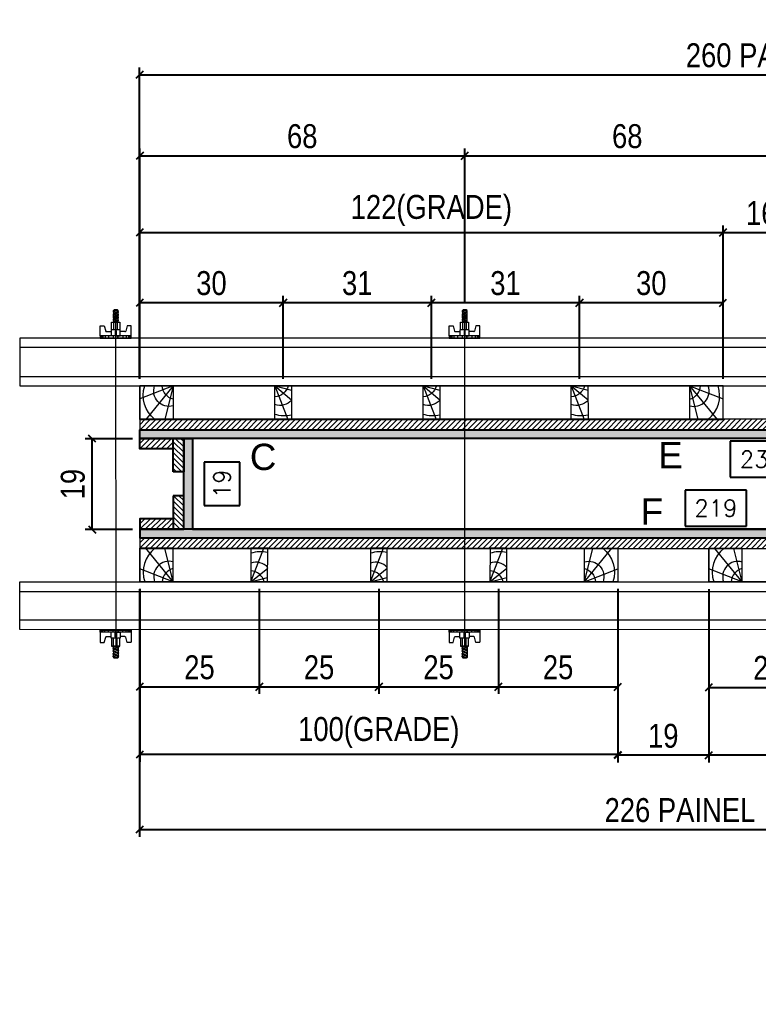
# Model space of a CAD drawing. Extents: x 14400 to 27878, y -21631 to 6985.
# Drawn here: x 22919.6 to 23228.5, y -375.5 to 37.5 of the extents above; entities that cross this region are included whole.
import ezdxf
from ezdxf.enums import TextEntityAlignment as Align

# ---------------------------------------------------------------- set-up
doc = ezdxf.new("R2010")
doc.units = 0
for name, color, linetype in [('CHAPA', 1, 'Continuous'), ('COTA', 241, 'Continuous'), ('F-PILARES-S', 170, 'Continuous'), ('SARRAFO', 251, 'Continuous'), ('TEXTO_GERAL', 7, 'Continuous')]:
    doc.layers.add(name, color=color, linetype=linetype)
for name, color, linetype, lineweight in [('Hachura', 251, 'Continuous', 9), ('Madeira', 126, 'Continuous', 18), ('Perfil Metálico', 224, 'Continuous', 18)]:
    doc.layers.add(name, color=color, linetype=linetype, lineweight=lineweight)
doc.styles.add('ARIAL', font='arial.ttf')
doc.styles.add('COTA TECNICA 2X', font='techl___.ttf', dxfattribs={"height": 10})
doc.styles.add('ROMANS', font='romans.shx')
doc.dimstyles.new('SECAO PILAR', dxfattribs={"dimtxt": 10, "dimasz": 3, "dimexe": 3, "dimexo": 3, "dimgap": 3, "dimtad": 1, "dimdec": 1, "dimlfac": 0.5, "dimzin": 12, "dimdsep": 46, "dimtxsty": 'COTA TECNICA 2X', "dimblk1": 'OBLIQUE', "dimblk2": 'OBLIQUE', "dimsah": 1, "dimcen": 0.9, "dimclrd": 256, "dimclre": 256, "dimclrt": 256, "dimadec": 1, "dimazin": 3, "dimtfac": 1, "dimtdec": 1, "dimtmove": 0, "dimatfit": 3, "dimfxl": 1, "dimtolj": 1, "dimtzin": 12, "dimarcsym": 0})
doc.dimstyles.new('SECÇÃO 2', dxfattribs={"dimtxt": 7, "dimasz": 6, "dimexe": 0.18, "dimexo": 2, "dimgap": -4, "dimtad": 3, "dimdec": 1, "dimlfac": 0.5, "dimzin": 12, "dimdsep": 46, "dimtxsty": 'ROMANS', "dimblk": 'ARCHTICK', "dimcen": 0.09, "dimse1": 1, "dimse2": 1, "dimsd1": 1, "dimsd2": 1, "dimclrd": 180, "dimclre": 5, "dimclrt": 1, "dimadec": 0, "dimazin": 3, "dimtfac": 1, "dimtdec": 1, "dimtofl": 0, "dimtmove": 0, "dimatfit": 3, "dimldrblk": 'ARCHTICK', "dimfxl": 1, "dimtolj": 1, "dimtzin": 0, "dimarcsym": 0})
pattern_1 = [(45, (32418.2473, 21777.856), (-1.12253202, 1.12253202), [])]
pattern_2 = [(135, (384.4873, 8019.9996), (-1.12253202, -1.12253202), [])]
pattern_3 = [(45, (30134.5136, 773.63), (-1.122532, 1.122532), [])]

# ---------------------------------------------------------------- blocks, each defined once
blk = doc.blocks.new('*D151')
at = {"layer": 'COTA', "color": 180, "lineweight": -2, "transparency": 16777216}
for p, q in [((23223.6, -159.29), (23197.93, -159.29)), ((23197.93, -159.29), (23197.93, -174.29)), ((23223.6, -174.29), (23223.6, -159.29)), ((23197.93, -174.29), (23223.6, -174.29))]:
    blk.add_line(p, q, dxfattribs=at)
at = {"layer": 'Defpoints', "color": 0, "transparency": 16777216}
for p in [(22991.77, -175.61), (23429.77, -175.61), (22991.77, -178.29)]:
    blk.add_point(p, dxfattribs=at)
at = {"layer": 'COTA', "color": 1, "transparency": 16777216, "insert": (23210.77, -166.79), "char_height": 7, "attachment_point": 5, "style": 'ROMANS'}
blk.add_mtext('\\A1;219', dxfattribs=at)
blk = doc.blocks.new('_ArchTick')
at = {"color": 0, "linetype": 'ByBlock', "const_width": 0.15}
blk.add_lwpolyline([(-0.5, -0.5), (0.5, 0.5)], dxfattribs=at)
blk = doc.blocks.new('*D152')
at = {"layer": 'COTA', "color": 180, "lineweight": -2, "transparency": 16777216}
for p, q in [((23242.77, -138.84), (23216.77, -138.84)), ((23216.77, -138.84), (23216.77, -153.84)), ((23242.77, -153.84), (23242.77, -138.84)), ((23216.77, -153.84), (23242.77, -153.84))]:
    blk.add_line(p, q, dxfattribs=at)
at = {"layer": 'Defpoints', "color": 0, "transparency": 16777216}
for p in [(22991.77, -137.61), (23467.77, -137.61), (23467.77, -157.84)]:
    blk.add_point(p, dxfattribs=at)
at = {"layer": 'COTA', "color": 1, "transparency": 16777216, "insert": (23229.77, -146.34), "char_height": 7, "attachment_point": 5, "style": 'ROMANS'}
blk.add_mtext('\\A1;238', dxfattribs=at)
blk = doc.blocks.new('*D158')
at = {"layer": 'COTA', "color": 180, "lineweight": -2, "transparency": 16777216}
for p, q in [((23011.67, -147.61), (22996.67, -147.61)), ((22996.67, -147.61), (22996.67, -165.61)), ((23011.67, -165.61), (23011.67, -147.61)), ((22996.67, -165.61), (23011.67, -165.61))]:
    blk.add_line(p, q, dxfattribs=at)
at = {"layer": 'Defpoints', "color": 0, "transparency": 16777216}
for p in [(22991.77, -137.61), (22991.77, -175.61), (23015.67, -175.61)]:
    blk.add_point(p, dxfattribs=at)
at = {"layer": 'COTA', "color": 1, "transparency": 16777216, "insert": (23004.17, -156.61), "char_height": 7, "attachment_point": 5, "rotation": 90, "style": 'ROMANS'}
blk.add_mtext('\\A1;19', dxfattribs=at)
blk = doc.blocks.new('PONTALETE')
at = {"layer": 'Madeira'}
for q in [(2.71, 7), (7, 5.76), (7, 1.74)]:
    blk.add_line((0, 0), q, dxfattribs=at)
blk.add_lwpolyline([(0, 0), (7, 0), (7, 7), (0, 7)], close=True, dxfattribs=at)
for centre, radius, start, end in [((2.04, 0.06), 6.23, 37.2818, 109.0913), ((1.09, 0.9), 3.19, 343.603, 109.9847), ((-0.21, -0.78), 3.09, 14.6322, 86.0383)]:
    blk.add_arc(centre, radius, start, end, dxfattribs=at)
blk = doc.blocks.new('MEIO PONTALETE')
at = {"layer": 'Madeira'}
for q in [(2.71, 7), (3.5, 2.88), (3.5, 0.87)]:
    blk.add_line((0, 0), q, dxfattribs=at)
blk.add_lwpolyline([(0, 0), (3.5, 0), (3.5, 7), (0, 7)], close=True, dxfattribs=at)
for centre, radius, start, end in [((2.04, 0.06), 6.23, 76.4499, 109.0913), ((1.09, 0.9), 3.19, 40.9063, 109.9847), ((-0.21, -0.78), 3.09, 14.6322, 86.0383)]:
    blk.add_arc(centre, radius, start, end, dxfattribs=at)
blk = doc.blocks.new('_Oblique')
at = {"color": 0, "linetype": 'ByBlock', "lineweight": -2}
blk.add_line((-0.5, -0.5), (0.5, 0.5), dxfattribs=at)
blk = doc.blocks.new('*D160')
at = {"layer": 'COTA', "lineweight": -2, "transparency": 16777216}
for p, q in [((22969.67, -200.6), (22969.67, -304.23)), ((23421.77, -220.61), (23421.77, -304.23)), ((22969.67, -301.23), (23421.77, -301.23))]:
    blk.add_line(p, q, dxfattribs=at)
at = {"layer": 'Defpoints', "color": 0, "transparency": 16777216}
for p in [(22969.67, -197.6), (23421.77, -217.61), (23421.77, -301.23)]:
    blk.add_point(p, dxfattribs=at)
at = {"layer": 'COTA', "lineweight": -2, "transparency": 16777216, "xscale": 3, "yscale": 3, "zscale": 3, "rotation": 180}
blk.add_blockref('_Oblique', (22969.67, -301.23), dxfattribs=at)
at = {"layer": 'COTA', "lineweight": -2, "transparency": 16777216, "xscale": 3, "yscale": 3, "zscale": 3}
blk.add_blockref('_Oblique', (23421.77, -301.23), dxfattribs=at)
at = {"layer": 'COTA', "transparency": 16777216, "insert": (23195.72, -293.12), "char_height": 10, "attachment_point": 5, "style": 'COTA TECNICA 2X'}
blk.add_mtext('\\A1;226 PAINEL', dxfattribs=at)
blk = doc.blocks.new('*D161')
at = {"layer": 'COTA', "lineweight": -2, "transparency": 16777216}
for p, q in [((22969.73, -200.57), (22969.73, -244.5)), ((23019.75, -200.58), (23019.75, -244.5)), ((22969.73, -241.5), (23019.75, -241.5))]:
    blk.add_line(p, q, dxfattribs=at)
at = {"layer": 'Defpoints', "color": 0, "transparency": 16777216}
for p in [(22969.73, -197.57), (23019.75, -197.58), (23019.75, -241.5)]:
    blk.add_point(p, dxfattribs=at)
at = {"layer": 'COTA', "lineweight": -2, "transparency": 16777216, "xscale": 3, "yscale": 3, "zscale": 3, "rotation": 180}
blk.add_blockref('_Oblique', (22969.73, -241.5), dxfattribs=at)
at = {"layer": 'COTA', "lineweight": -2, "transparency": 16777216, "xscale": 3, "yscale": 3, "zscale": 3}
blk.add_blockref('_Oblique', (23019.75, -241.5), dxfattribs=at)
at = {"layer": 'COTA', "transparency": 16777216, "insert": (22994.74, -233.39), "char_height": 10, "attachment_point": 5, "style": 'COTA TECNICA 2X'}
blk.add_mtext('\\A1;25', dxfattribs=at)
blk = doc.blocks.new('*D162')
at = {"layer": 'COTA', "lineweight": -2, "transparency": 16777216}
for p, q in [((23019.75, -200.58), (23019.75, -244.5)), ((23069.75, -200.58), (23069.75, -244.5)), ((23019.75, -241.5), (23069.75, -241.5))]:
    blk.add_line(p, q, dxfattribs=at)
at = {"layer": 'Defpoints', "color": 0, "transparency": 16777216}
for p in [(23019.75, -197.58), (23069.75, -197.58), (23069.75, -241.5)]:
    blk.add_point(p, dxfattribs=at)
at = {"layer": 'COTA', "lineweight": -2, "transparency": 16777216, "xscale": 3, "yscale": 3, "zscale": 3, "rotation": 180}
blk.add_blockref('_Oblique', (23019.75, -241.5), dxfattribs=at)
at = {"layer": 'COTA', "lineweight": -2, "transparency": 16777216, "xscale": 3, "yscale": 3, "zscale": 3}
blk.add_blockref('_Oblique', (23069.75, -241.5), dxfattribs=at)
at = {"layer": 'COTA', "transparency": 16777216, "insert": (23044.75, -233.39), "char_height": 10, "attachment_point": 5, "style": 'COTA TECNICA 2X'}
blk.add_mtext('\\A1;25', dxfattribs=at)
blk = doc.blocks.new('*D163')
at = {"layer": 'COTA', "lineweight": -2, "transparency": 16777216}
for p, q in [((23069.75, -200.58), (23069.75, -244.5)), ((23119.75, -200.58), (23119.75, -244.5)), ((23069.75, -241.5), (23119.75, -241.5))]:
    blk.add_line(p, q, dxfattribs=at)
at = {"layer": 'Defpoints', "color": 0, "transparency": 16777216}
for p in [(23069.75, -197.58), (23119.75, -197.58), (23119.75, -241.5)]:
    blk.add_point(p, dxfattribs=at)
at = {"layer": 'COTA', "lineweight": -2, "transparency": 16777216, "xscale": 3, "yscale": 3, "zscale": 3, "rotation": 180}
blk.add_blockref('_Oblique', (23069.75, -241.5), dxfattribs=at)
at = {"layer": 'COTA', "lineweight": -2, "transparency": 16777216, "xscale": 3, "yscale": 3, "zscale": 3}
blk.add_blockref('_Oblique', (23119.75, -241.5), dxfattribs=at)
at = {"layer": 'COTA', "transparency": 16777216, "insert": (23094.75, -233.39), "char_height": 10, "attachment_point": 5, "style": 'COTA TECNICA 2X'}
blk.add_mtext('\\A1;25', dxfattribs=at)
blk = doc.blocks.new('*D164')
at = {"layer": 'COTA', "lineweight": -2, "transparency": 16777216}
for p, q in [((22969.73, -200.57), (22969.73, -272.88)), ((23169.75, -200.59), (23169.75, -272.88)), ((23169.75, -269.88), (22969.73, -269.88))]:
    blk.add_line(p, q, dxfattribs=at)
at = {"layer": 'Defpoints', "color": 0, "transparency": 16777216}
for p in [(22969.73, -197.57), (23169.75, -197.59), (22969.73, -269.88)]:
    blk.add_point(p, dxfattribs=at)
at = {"layer": 'COTA', "lineweight": -2, "transparency": 16777216, "xscale": 3, "yscale": 3, "zscale": 3, "rotation": 180}
blk.add_blockref('_Oblique', (22969.73, -269.88), dxfattribs=at)
at = {"layer": 'COTA', "lineweight": -2, "transparency": 16777216, "xscale": 3, "yscale": 3, "zscale": 3}
blk.add_blockref('_Oblique', (23169.75, -269.88), dxfattribs=at)
at = {"layer": 'COTA', "transparency": 16777216, "insert": (23069.74, -260.66), "char_height": 10, "attachment_point": 5, "style": 'COTA TECNICA 2X'}
blk.add_mtext('\\A1;100(GRADE)', dxfattribs=at)
blk = doc.blocks.new('*D165')
at = {"layer": 'COTA', "lineweight": -2, "transparency": 16777216}
for p, q in [((23119.75, -200.58), (23119.75, -244.5)), ((23169.75, -200.63), (23169.75, -244.5)), ((23119.75, -241.5), (23169.75, -241.5))]:
    blk.add_line(p, q, dxfattribs=at)
at = {"layer": 'Defpoints', "color": 0, "transparency": 16777216}
for p in [(23119.75, -197.58), (23169.75, -197.63), (23169.75, -241.5)]:
    blk.add_point(p, dxfattribs=at)
at = {"layer": 'COTA', "lineweight": -2, "transparency": 16777216, "xscale": 3, "yscale": 3, "zscale": 3, "rotation": 180}
blk.add_blockref('_Oblique', (23119.75, -241.5), dxfattribs=at)
at = {"layer": 'COTA', "lineweight": -2, "transparency": 16777216, "xscale": 3, "yscale": 3, "zscale": 3}
blk.add_blockref('_Oblique', (23169.75, -241.5), dxfattribs=at)
at = {"layer": 'COTA', "transparency": 16777216, "insert": (23144.75, -233.39), "char_height": 10, "attachment_point": 5, "style": 'COTA TECNICA 2X'}
blk.add_mtext('\\A1;25', dxfattribs=at)
blk = doc.blocks.new('*D166')
at = {"layer": 'COTA', "lineweight": -2, "transparency": 16777216}
for p, q in [((23207.74, -200.84), (23207.74, -244.76)), ((23257.76, -200.84), (23257.76, -244.76)), ((23207.74, -241.76), (23257.76, -241.76))]:
    blk.add_line(p, q, dxfattribs=at)
at = {"layer": 'Defpoints', "color": 0, "transparency": 16777216}
for p in [(23207.74, -197.84), (23257.76, -197.84), (23257.76, -241.76)]:
    blk.add_point(p, dxfattribs=at)
at = {"layer": 'COTA', "lineweight": -2, "transparency": 16777216, "xscale": 3, "yscale": 3, "zscale": 3, "rotation": 180}
blk.add_blockref('_Oblique', (23207.74, -241.76), dxfattribs=at)
at = {"layer": 'COTA', "lineweight": -2, "transparency": 16777216, "xscale": 3, "yscale": 3, "zscale": 3}
blk.add_blockref('_Oblique', (23257.76, -241.76), dxfattribs=at)
at = {"layer": 'COTA', "transparency": 16777216, "insert": (23232.75, -233.65), "char_height": 10, "attachment_point": 5, "style": 'COTA TECNICA 2X'}
blk.add_mtext('\\A1;25', dxfattribs=at)
blk = doc.blocks.new('*D169')
at = {"layer": 'COTA', "lineweight": -2, "transparency": 16777216}
for p, q in [((23207.74, -200.84), (23207.74, -273.14)), ((23407.75, -200.85), (23407.75, -273.14)), ((23407.75, -270.14), (23207.74, -270.14))]:
    blk.add_line(p, q, dxfattribs=at)
at = {"layer": 'Defpoints', "color": 0, "transparency": 16777216}
for p in [(23207.74, -197.84), (23407.75, -197.85), (23207.74, -270.14)]:
    blk.add_point(p, dxfattribs=at)
at = {"layer": 'COTA', "lineweight": -2, "transparency": 16777216, "xscale": 3, "yscale": 3, "zscale": 3, "rotation": 180}
blk.add_blockref('_Oblique', (23207.74, -270.14), dxfattribs=at)
at = {"layer": 'COTA', "lineweight": -2, "transparency": 16777216, "xscale": 3, "yscale": 3, "zscale": 3}
blk.add_blockref('_Oblique', (23407.75, -270.14), dxfattribs=at)
at = {"layer": 'COTA', "transparency": 16777216, "insert": (23307.75, -260.92), "char_height": 10, "attachment_point": 5, "style": 'COTA TECNICA 2X'}
blk.add_mtext('\\A1;100(GRADE)', dxfattribs=at)
blk = doc.blocks.new('*D171')
at = {"layer": 'COTA', "lineweight": -2, "transparency": 16777216}
for p, q in [((23169.75, -200.58), (23169.75, -273.14)), ((23207.74, -200.61), (23207.74, -273.14)), ((23207.74, -270.14), (23169.75, -270.14))]:
    blk.add_line(p, q, dxfattribs=at)
at = {"layer": 'Defpoints', "color": 0, "transparency": 16777216}
for p in [(23169.75, -197.58), (23207.74, -197.61), (23169.75, -270.14)]:
    blk.add_point(p, dxfattribs=at)
at = {"layer": 'COTA', "lineweight": -2, "transparency": 16777216, "xscale": 3, "yscale": 3, "zscale": 3, "rotation": 180}
blk.add_blockref('_Oblique', (23169.75, -270.14), dxfattribs=at)
at = {"layer": 'COTA', "lineweight": -2, "transparency": 16777216, "xscale": 3, "yscale": 3, "zscale": 3}
blk.add_blockref('_Oblique', (23207.74, -270.14), dxfattribs=at)
at = {"layer": 'COTA', "transparency": 16777216, "insert": (23188.74, -262.06), "char_height": 10, "attachment_point": 5, "style": 'COTA TECNICA 2X'}
blk.add_mtext('\\A1;19', dxfattribs=at)
blk = doc.blocks.new('*D175')
at = {"layer": 'COTA', "lineweight": -2, "transparency": 16777216}
for p, q in [((23153.73, -112.67), (23153.73, -77.95)), ((23213.73, -112.65), (23213.73, -77.95)), ((23213.73, -80.95), (23153.73, -80.95))]:
    blk.add_line(p, q, dxfattribs=at)
at = {"layer": 'Defpoints', "color": 0, "transparency": 16777216}
for p in [(23153.73, -80.95), (23153.73, -115.67), (23213.73, -115.65)]:
    blk.add_point(p, dxfattribs=at)
at = {"layer": 'COTA', "lineweight": -2, "transparency": 16777216, "xscale": 3, "yscale": 3, "zscale": 3, "rotation": 180}
blk.add_blockref('_Oblique', (23153.73, -80.95), dxfattribs=at)
at = {"layer": 'COTA', "lineweight": -2, "transparency": 16777216, "xscale": 3, "yscale": 3, "zscale": 3}
blk.add_blockref('_Oblique', (23213.73, -80.95), dxfattribs=at)
at = {"layer": 'COTA', "transparency": 16777216, "insert": (23183.73, -72.73), "char_height": 10, "attachment_point": 5, "style": 'COTA TECNICA 2X'}
blk.add_mtext('\\A1;30', dxfattribs=at)
blk = doc.blocks.new('*D176')
at = {"layer": 'COTA', "lineweight": -2, "transparency": 16777216}
for p, q in [((22969.73, -112.68), (22969.73, -48.53)), ((23213.73, -112.65), (23213.73, -48.53)), ((22969.73, -51.53), (23213.73, -51.53))]:
    blk.add_line(p, q, dxfattribs=at)
at = {"layer": 'Defpoints', "color": 0, "transparency": 16777216}
for p in [(23213.73, -51.53), (22969.73, -115.68), (23213.73, -115.65)]:
    blk.add_point(p, dxfattribs=at)
at = {"layer": 'COTA', "lineweight": -2, "transparency": 16777216, "xscale": 3, "yscale": 3, "zscale": 3, "rotation": 180}
blk.add_blockref('_Oblique', (22969.73, -51.53), dxfattribs=at)
at = {"layer": 'COTA', "lineweight": -2, "transparency": 16777216, "xscale": 3, "yscale": 3, "zscale": 3}
blk.add_blockref('_Oblique', (23213.73, -51.53), dxfattribs=at)
at = {"layer": 'COTA', "transparency": 16777216, "insert": (23091.73, -42.31), "char_height": 10, "attachment_point": 5, "style": 'COTA TECNICA 2X'}
blk.add_mtext('\\A1;122(GRADE)', dxfattribs=at)
blk = doc.blocks.new('*D177')
at = {"layer": 'COTA', "lineweight": -2, "transparency": 16777216}
for p, q in [((23091.73, -112.67), (23091.73, -77.95)), ((23153.73, -112.67), (23153.73, -77.95)), ((23153.73, -80.95), (23091.73, -80.95))]:
    blk.add_line(p, q, dxfattribs=at)
at = {"layer": 'Defpoints', "color": 0, "transparency": 16777216}
for p in [(23091.73, -80.95), (23091.73, -115.67), (23153.73, -115.67)]:
    blk.add_point(p, dxfattribs=at)
at = {"layer": 'COTA', "lineweight": -2, "transparency": 16777216, "xscale": 3, "yscale": 3, "zscale": 3, "rotation": 180}
blk.add_blockref('_Oblique', (23091.73, -80.95), dxfattribs=at)
at = {"layer": 'COTA', "lineweight": -2, "transparency": 16777216, "xscale": 3, "yscale": 3, "zscale": 3}
blk.add_blockref('_Oblique', (23153.73, -80.95), dxfattribs=at)
at = {"layer": 'COTA', "transparency": 16777216, "insert": (23122.73, -72.73), "char_height": 10, "attachment_point": 5, "style": 'COTA TECNICA 2X'}
blk.add_mtext('\\A1;31', dxfattribs=at)
blk = doc.blocks.new('*D178')
at = {"layer": 'COTA', "lineweight": -2, "transparency": 16777216}
for p, q in [((23029.73, -112.67), (23029.73, -77.95)), ((23091.73, -112.67), (23091.73, -77.95)), ((23091.73, -80.95), (23029.73, -80.95))]:
    blk.add_line(p, q, dxfattribs=at)
at = {"layer": 'Defpoints', "color": 0, "transparency": 16777216}
for p in [(23029.73, -80.95), (23029.73, -115.67), (23091.73, -115.67)]:
    blk.add_point(p, dxfattribs=at)
at = {"layer": 'COTA', "lineweight": -2, "transparency": 16777216, "xscale": 3, "yscale": 3, "zscale": 3, "rotation": 180}
blk.add_blockref('_Oblique', (23029.73, -80.95), dxfattribs=at)
at = {"layer": 'COTA', "lineweight": -2, "transparency": 16777216, "xscale": 3, "yscale": 3, "zscale": 3}
blk.add_blockref('_Oblique', (23091.73, -80.95), dxfattribs=at)
at = {"layer": 'COTA', "transparency": 16777216, "insert": (23060.73, -72.73), "char_height": 10, "attachment_point": 5, "style": 'COTA TECNICA 2X'}
blk.add_mtext('\\A1;31', dxfattribs=at)
blk = doc.blocks.new('*D179')
at = {"layer": 'COTA', "lineweight": -2, "transparency": 16777216}
for p, q in [((22969.73, -112.67), (22969.73, -77.95)), ((23029.73, -112.67), (23029.73, -77.95)), ((23029.73, -80.95), (22969.73, -80.95))]:
    blk.add_line(p, q, dxfattribs=at)
at = {"layer": 'Defpoints', "color": 0, "transparency": 16777216}
for p in [(22969.73, -80.95), (22969.73, -115.67), (23029.73, -115.67)]:
    blk.add_point(p, dxfattribs=at)
at = {"layer": 'COTA', "lineweight": -2, "transparency": 16777216, "xscale": 3, "yscale": 3, "zscale": 3, "rotation": 180}
blk.add_blockref('_Oblique', (22969.73, -80.95), dxfattribs=at)
at = {"layer": 'COTA', "lineweight": -2, "transparency": 16777216, "xscale": 3, "yscale": 3, "zscale": 3}
blk.add_blockref('_Oblique', (23029.73, -80.95), dxfattribs=at)
at = {"layer": 'COTA', "transparency": 16777216, "insert": (22999.73, -72.73), "char_height": 10, "attachment_point": 5, "style": 'COTA TECNICA 2X'}
blk.add_mtext('\\A1;30', dxfattribs=at)
blk = doc.blocks.new('C')
at = {"layer": 'Hachura', "color": 0}
for p, q in [((0, 3.22), (0, -3.22)), ((0.45, 3.22), (0, 3.22)), ((0.46, 3.16), (0, 3.16)), ((0.46, 3.05), (0, 3.05)), ((0.46, 2.88), (0, 2.88)), ((0, 2.75), (0, -1.16)), ((0.46, 2.65), (0, 2.65)), ((0.46, 2.23), (0, 2.23)), ((0.45, -3.23), (0.45, 3.22)), ((0.45, 3.22), (2.58, 3.22)), ((2.58, 2.39), (1.47, 2.09)), ((2.58, 3.22), (2.58, 2.39)), ((0.46, 1.51), (0, 1.51)), ((0.39, 0.49), (0.17, 0.49)), ((1.74, 0.97), (0.45, 0.97)), ((1.45, 0.1), (0.45, 0.1)), ((1.35, 1.94), (1.35, 0.96)), ((1.74, -0.97), (1.74, 0.97)), ((1.74, 0.97), (1.74, 0.84)), ((1.74, 0.97), (1.74, 0.84)), ((1.74, 0.84), (3.35, 0.84)), ((3.35, 0.45), (1.74, 0.45)), ((3.32, 0.84), (3.32, -0.84)), ((3.35, 0.84), (3.35, -0.84)), ((3.68, 0.45), (3.35, 0.45)), ((3.84, -0.52), (3.35, 0.45)), ((3.35, 0.06), (3.67, -0.57)), ((3.68, 0.45), (4.16, -0.52)), ((3.72, 0.5), (4.25, -0.57)), ((4.37, -0.55), (3.83, 0.53)), ((4.15, 0.45), (3.93, 0.45)), ((4.42, -0.52), (3.93, 0.45)), ((4.15, 0.45), (4.26, 0.45)), ((4.26, 0.45), (4.74, -0.52)), ((4.3, 0.5), (4.83, -0.57)), ((4.95, -0.55), (4.41, 0.53)), ((4.51, 0.45), (4.84, 0.45)), ((5, -0.52), (4.51, 0.45)), ((4.84, 0.45), (5.32, -0.52)), ((4.88, 0.5), (5.41, -0.57)), ((5.53, -0.55), (4.99, 0.53)), ((5.58, -0.52), (5.09, 0.45)), ((5.42, 0.45), (5.09, 0.45)), ((5.58, -0.52), (5.09, 0.45)), ((5.42, 0.45), (5.74, -0.19)), ((5.46, 0.5), (5.74, -0.07)), ((5.74, 0.19), (5.57, 0.53)), ((5.74, 0.32), (5.68, 0.45)), ((5.68, 0.45), (5.74, 0.45)), ((5.74, 0.45), (5.9, 0.29)), ((5.74, 0.45), (5.74, -0.52)), ((5.9, -0.36), (5.9, 0.29)), ((0.45, 0), (0, 0)), ((0.46, -1.52), (0, -1.52)), ((0.08, -0.48), (0.29, -0.48)), ((0.29, -0.48), (0.4, -0.48)), ((0.45, 0), (0.45, -0.97)), ((0.45, -0.16), (1.45, -0.16)), ((0.45, -0.65), (0.45, -0.32)), ((0.45, -3.23), (0.45, -0.65)), ((0.45, -0.97), (1.74, -0.97)), ((1.35, -1.94), (1.35, -0.97)), ((3.35, -0.32), (1.74, -0.32)), ((3.35, -0.84), (1.74, -0.84)), ((3.35, -0.07), (3.58, -0.52)), ((3.35, -0.52), (3.58, -0.52)), ((3.84, -0.52), (4.16, -0.52)), ((4.42, -0.52), (4.74, -0.52)), ((4.63, -0.52), (4.74, -0.52)), ((5, -0.52), (5.32, -0.52)), ((5.58, -0.52), (5.74, -0.52)), ((5.74, -0.52), (5.9, -0.36)), ((5.74, -0.52), (5.74, -0.52)), ((0.46, -2.23), (0, -2.23)), ((0.46, -2.65), (0, -2.65)), ((0.46, -2.88), (0, -2.88)), ((0.46, -3.05), (0, -3.05)), ((0.46, -3.16), (0, -3.16)), ((0, -3.22), (2.57, -3.22)), ((2.58, -2.39), (1.47, -2.1)), ((2.58, -3.23), (2.58, -2.39))]:
    blk.add_line(p, q, dxfattribs=at)
for centre, radius, start, end in [((1.52, 1.94), 0.161, 104.7436, 180), ((1.44, -0.03), 0.129, 272.695, 87.305), ((3.81, 0.39), 0.143, 25.5688, 154.4312), ((4.39, 0.39), 0.143, 25.5688, 154.4312), ((4.97, 0.39), 0.143, 25.5688, 154.4312), ((5.55, 0.39), 0.143, 25.5688, 154.4312), ((0.17, -0.37), 0.174, 221.744, 317.8592), ((1.52, -1.94), 0.161, 180, 255.2564), ((3.71, -0.4), 0.174, 222.1408, 318.256), ((4.29, -0.4), 0.174, 222.1408, 318.256), ((4.87, -0.4), 0.174, 222.1408, 318.256), ((5.45, -0.4), 0.174, 222.1408, 318.256), ((5.61, -0.4), 0.174, 317.8592, 318.256)]:
    blk.add_arc(centre, radius, start, end, dxfattribs=at)
blk = doc.blocks.new('*D180')
at = {"layer": 'COTA', "lineweight": -2, "transparency": 16777216}
for p, q in [((22966.75, -137.74), (22946.88, -137.74)), ((22949.88, -175.74), (22949.88, -137.74)), ((22966.75, -175.74), (22946.88, -175.74))]:
    blk.add_line(p, q, dxfattribs=at)
at = {"layer": 'Defpoints', "color": 0, "transparency": 16777216}
for p in [(22949.88, -137.74), (22969.75, -137.74), (22969.75, -175.74)]:
    blk.add_point(p, dxfattribs=at)
at = {"layer": 'COTA', "lineweight": -2, "transparency": 16777216, "xscale": 3, "yscale": 3, "zscale": 3}
for p, rotation in [((22949.88, -137.74), 90), ((22949.88, -175.74), 270)]:
    blk.add_blockref('_Oblique', p, dxfattribs=dict(at, rotation=rotation))
at = {"layer": 'COTA', "transparency": 16777216, "insert": (22941.79, -156.74), "char_height": 10, "attachment_point": 5, "rotation": 90, "style": 'COTA TECNICA 2X'}
blk.add_mtext('\\A1;19', dxfattribs=at)
blk = doc.blocks.new('*D186')
at = {"layer": 'COTA', "lineweight": -2, "transparency": 16777216}
for p, q in [((23213.75, -112.67), (23213.75, -48.53)), ((23245.74, -112.67), (23245.74, -48.53)), ((23213.75, -51.53), (23245.74, -51.53))]:
    blk.add_line(p, q, dxfattribs=at)
at = {"layer": 'Defpoints', "color": 0, "transparency": 16777216}
for p in [(23245.74, -51.53), (23213.75, -115.67), (23245.74, -115.67)]:
    blk.add_point(p, dxfattribs=at)
at = {"layer": 'COTA', "lineweight": -2, "transparency": 16777216, "xscale": 3, "yscale": 3, "zscale": 3, "rotation": 180}
blk.add_blockref('_Oblique', (23213.75, -51.53), dxfattribs=at)
at = {"layer": 'COTA', "lineweight": -2, "transparency": 16777216, "xscale": 3, "yscale": 3, "zscale": 3}
blk.add_blockref('_Oblique', (23245.74, -51.53), dxfattribs=at)
at = {"layer": 'COTA', "transparency": 16777216, "insert": (23229.74, -43.43), "char_height": 10, "attachment_point": 5, "style": 'COTA TECNICA 2X'}
blk.add_mtext('\\A1;16', dxfattribs=at)
blk = doc.blocks.new('*D210')
at = {"layer": 'COTA', "lineweight": -2, "transparency": 16777216}
for p, q in [((22969.67, -112.61), (22969.67, 17.45)), ((23489.73, -58.67), (23489.73, 17.45)), ((22969.67, 14.45), (23489.73, 14.45))]:
    blk.add_line(p, q, dxfattribs=at)
at = {"layer": 'Defpoints', "color": 0, "transparency": 16777216}
for p in [(23489.73, 14.45), (23489.73, -61.67), (22969.67, -115.61)]:
    blk.add_point(p, dxfattribs=at)
at = {"layer": 'COTA', "lineweight": -2, "transparency": 16777216, "xscale": 3, "yscale": 3, "zscale": 3, "rotation": 180}
blk.add_blockref('_Oblique', (22969.67, 14.45), dxfattribs=at)
at = {"layer": 'COTA', "lineweight": -2, "transparency": 16777216, "xscale": 3, "yscale": 3, "zscale": 3}
blk.add_blockref('_Oblique', (23489.73, 14.45), dxfattribs=at)
at = {"layer": 'COTA', "transparency": 16777216, "insert": (23229.7, 22.55), "char_height": 10, "attachment_point": 5, "style": 'COTA TECNICA 2X'}
blk.add_mtext('\\A1;260 PAINEL', dxfattribs=at)
blk = doc.blocks.new('*D237')
at = {"layer": 'COTA', "lineweight": -2, "transparency": 16777216}
for p, q in [((22969.75, -112.67), (22969.75, -16.41)), ((23105.68, -80.87), (23105.68, -16.41)), ((22969.75, -19.41), (23105.68, -19.41))]:
    blk.add_line(p, q, dxfattribs=at)
at = {"layer": 'Defpoints', "color": 0, "transparency": 16777216}
for p in [(23105.68, -19.41), (23105.68, -83.87), (22969.75, -115.67)]:
    blk.add_point(p, dxfattribs=at)
at = {"layer": 'COTA', "lineweight": -2, "transparency": 16777216, "xscale": 3, "yscale": 3, "zscale": 3, "rotation": 180}
blk.add_blockref('_Oblique', (22969.75, -19.41), dxfattribs=at)
at = {"layer": 'COTA', "lineweight": -2, "transparency": 16777216, "xscale": 3, "yscale": 3, "zscale": 3}
blk.add_blockref('_Oblique', (23105.68, -19.41), dxfattribs=at)
at = {"layer": 'COTA', "transparency": 16777216, "insert": (23037.72, -11.28), "char_height": 10, "attachment_point": 5, "style": 'COTA TECNICA 2X'}
blk.add_mtext('\\A1;68', dxfattribs=at)
blk = doc.blocks.new('*D238')
at = {"layer": 'COTA', "lineweight": -2, "transparency": 16777216}
for p, q in [((23105.68, -80.87), (23105.68, -16.41)), ((23241.68, -80.87), (23241.68, -16.41)), ((23105.68, -19.41), (23241.68, -19.41))]:
    blk.add_line(p, q, dxfattribs=at)
at = {"layer": 'Defpoints', "color": 0, "transparency": 16777216}
for p in [(23241.68, -19.41), (23105.68, -83.87), (23241.68, -83.87)]:
    blk.add_point(p, dxfattribs=at)
at = {"layer": 'COTA', "lineweight": -2, "transparency": 16777216, "xscale": 3, "yscale": 3, "zscale": 3, "rotation": 180}
blk.add_blockref('_Oblique', (23105.68, -19.41), dxfattribs=at)
at = {"layer": 'COTA', "lineweight": -2, "transparency": 16777216, "xscale": 3, "yscale": 3, "zscale": 3}
blk.add_blockref('_Oblique', (23241.68, -19.41), dxfattribs=at)
at = {"layer": 'COTA', "transparency": 16777216, "insert": (23173.68, -11.28), "char_height": 10, "attachment_point": 5, "style": 'COTA TECNICA 2X'}
blk.add_mtext('\\A1;68', dxfattribs=at)

msp = doc.modelspace()

# ---------------------------------------------------------------- hatches: boundary and pattern name
at = {"layer": 'Hachura'}
h = msp.add_hatch(dxfattribs=at)
h.set_pattern_fill('ANSI31', color=256, scale=0.5, angle=360, style=0)
h.set_pattern_definition(pattern_3)
h.paths.add_polyline_path([(23489.768, -134.007), (23489.768, -129.629), (22969.768, -129.586), (22969.768, -134.007)])
h = msp.add_hatch(color=256, dxfattribs=at)
h.dxf.hatch_style = 1
h.paths.add_polyline_path([(22969.768, -134.007), (22969.768, -137.607), (23489.768, -137.607), (23489.768, -134.007)])
h = msp.add_hatch(dxfattribs=at)
h.set_pattern_fill('ANSI31', color=256, scale=0.5, angle=360, style=0)
h.set_pattern_definition(pattern_1)
h.paths.add_polyline_path([(22983.768, -142.007), (22983.768, -137.607), (22969.768, -137.607), (22969.768, -142.007)])
h = msp.add_hatch(dxfattribs=at)
h.set_pattern_fill('ANSI31', color=256, scale=0.5, angle=450, style=0)
h.set_pattern_definition(pattern_2)
h.paths.add_polyline_path([(22988.168, -137.607), (22983.768, -137.607), (22983.768, -151.607), (22988.168, -151.607)])
h = msp.add_hatch(color=256, dxfattribs=at)
h.dxf.hatch_style = 1
h.paths.add_polyline_path([(22988.168, -137.607), (22991.768, -137.607), (22991.768, -175.607), (22988.168, -175.607)])
h = msp.add_hatch(dxfattribs=at)
h.set_pattern_fill('ANSI31', color=256, scale=0.5, angle=450, style=0)
h.set_pattern_definition(pattern_2)
h.paths.add_polyline_path([(22988.168, -175.607), (22983.768, -175.607), (22983.768, -161.607), (22988.168, -161.607)])
h = msp.add_hatch(dxfattribs=at)
h.set_pattern_fill('ANSI31', color=256, scale=0.5, angle=360, style=0)
h.set_pattern_definition(pattern_1)
h.paths.add_polyline_path([(22983.768, -171.207), (22983.768, -175.607), (22969.768, -175.607), (22969.768, -171.207)])
h = msp.add_hatch(color=256, dxfattribs=at)
h.dxf.hatch_style = 1
h.paths.add_polyline_path([(23421.769, -179.207), (23421.769, -175.607), (22969.768, -175.607), (22969.768, -179.207)])
h = msp.add_hatch(dxfattribs=at)
h.set_pattern_fill('ANSI31', color=256, scale=0.5, angle=360, style=0)
h.set_pattern_definition(pattern_3)
h.paths.add_polyline_path([(22969.768, -179.207), (22969.768, -183.65), (23421.769, -183.607), (23421.769, -179.207)])

# ---------------------------------------------------------------- linework, layer by layer
at = {"layer": 'CHAPA'}
for points in [[(23489.768, -137.607), (22969.768, -137.607), (22969.768, -134.007), (23489.768, -134.007)], [(22988.168, -137.607), (22991.768, -137.607), (22991.768, -175.607), (22988.168, -175.607)], [(23421.769, -175.607), (22969.768, -175.607), (22969.768, -179.207), (23421.769, -179.207)]]:
    msp.add_lwpolyline(points, close=True, dxfattribs=at)
at = {"layer": 'F-PILARES-S', "linetype": 'Continuous'}
msp.add_lwpolyline([(23467.768, -613.607), (23467.768, -137.607), (22991.768, -137.607), (22991.768, -175.607), (23429.768, -175.607), (23429.768, -575.607), (22991.768, -575.607), (22991.768, -613.607), (23467.768, -613.607)], dxfattribs=at)
at = {"layer": 'Hachura'}
for p, q in [((22959.676, -84.866), (22959.684, -224.751)), ((23105.617, -84.865), (23105.625, -224.75))]:
    msp.add_line(p, q, dxfattribs=at)
msp.add_lwpolyline([(22969.768, -134.007), (23489.768, -134.007), (23489.768, -129.607), (22969.768, -129.607)], close=True, dxfattribs=at)
msp.add_lwpolyline([(23421.769, -179.207), (22969.768, -179.207), (22969.768, -183.607), (23421.769, -183.607)], dxfattribs=at)
at = {"layer": 'Madeira'}
for points in [[(22969.753, -115.666), (22969.768, -129.666), (23213.761, -129.664), (23213.746, -115.664)], [(22969.753, -197.574), (22969.768, -183.574), (23169.761, -183.576), (23169.746, -197.576)], [(23207.761, -197.605), (23207.776, -183.605), (23407.769, -183.607), (23407.754, -197.607)]]:
    msp.add_lwpolyline(points, close=True, dxfattribs=at)
at = {"layer": 'Perfil Metálico'}
msp.add_lwpolyline([(22919.553, -95.666), (22919.553, -115.666), (23553.179, -115.666), (23553.179, -95.666)], close=True, dxfattribs=at)
for points in [[(23553.179, -99.666), (22919.553, -99.666)], [(22919.553, -111.666), (23553.179, -111.666)], [(23421.769, -217.607), (22919.553, -217.606), (22919.553, -197.606), (23421.769, -197.607)], [(22919.553, -201.606), (23421.769, -201.607)], [(23421.769, -213.607), (22919.553, -213.606)]]:
    msp.add_lwpolyline(points, dxfattribs=at)
at = {"layer": 'SARRAFO'}
for points in [[(22983.768, -142.007), (22969.768, -142.007), (22969.768, -137.607), (22983.768, -137.607)], [(22983.768, -171.207), (22969.768, -171.207), (22969.768, -175.607), (22983.768, -175.607)]]:
    msp.add_lwpolyline(points, dxfattribs=at)
for points in [[(22983.768, -151.607), (22983.768, -137.607), (22988.168, -137.607), (22988.168, -151.607)], [(22983.768, -161.607), (22983.768, -175.607), (22988.168, -175.607), (22988.168, -161.607)]]:
    msp.add_lwpolyline(points, close=True, dxfattribs=at)

# ---------------------------------------------------------------- block references
at = {"layer": 'Hachura', "linetype": 'Continuous', "yscale": 2, "zscale": 2}
for p, xscale, rotation in [((22959.676, -95.666), 2, 90), ((23105.617, -95.665), 2, 90.00000000000001), ((22959.674, -217.751), -2, 90), ((23105.615, -217.75), -2, 90)]:
    msp.add_blockref('C', p, dxfattribs=dict(at, xscale=xscale, rotation=rotation))
at = {"layer": 'Madeira'}
for name, p, xscale, yscale, zscale, rotation in [('PONTALETE', (22983.753, -115.66), -2, 2, 2, 90.0629106968967), ('MEIO PONTALETE', (23026.253, -115.668), -1.999999997962732, 1.999999997962732, 1.999999997962732, 180.0629106968967), ('MEIO PONTALETE', (23088.253, -115.668), -1.999999997962732, 1.999999997962732, 1.999999997962732, 180.0629106968967), ('MEIO PONTALETE', (23150.253, -115.668), -1.999999997962732, 1.999999997962732, 1.999999997962732, 180.0629106968967), ('PONTALETE', (23199.746, -115.679), 2, 2, 2, 270.0629106968967), ('PONTALETE', (22983.753, -197.58), 2, 2, 2, 89.93708930310329), ('MEIO PONTALETE', (23016.253, -197.572), 1.999999997962732, 1.999999997962732, 1.999999997962732, 359.9370893031033), ('MEIO PONTALETE', (23066.253, -197.572), 1.999999997962732, 1.999999997962732, 1.999999997962732, 359.9370893031033), ('MEIO PONTALETE', (23116.253, -197.572), 1.999999997962732, 1.999999997962732, 1.999999997962732, 359.9370893031033), ('PONTALETE', (23155.746, -197.561), -2, 2, 2, 269.9370893031033), ('PONTALETE', (23221.761, -197.611), 2, 2, 2, 89.93708930310329)]:
    msp.add_blockref(name, p, dxfattribs=dict(at, xscale=xscale, yscale=yscale, zscale=zscale, rotation=rotation))

# ---------------------------------------------------------------- texts
at = {"layer": 'TEXTO_GERAL', "style": 'ARIAL'}
for s, p in [('C', (23021.347, -145.347)), ('E', (23191.782, -144.659)), ('F', (23183.995, -168.2))]:
    msp.add_text(s, height=11, dxfattribs=at).set_placement(p, align=Align.MIDDLE_CENTER)

# ---------------------------------------------------------------- dimensions: what is measured, and where the dimension line sits
at = {"layer": 'COTA'}
for base, p1, p2, text, picture, middle in [((23489.731, 14.452), (22969.674, -115.61), (23489.731, -61.666), '<> PAINEL', '*D210', (23229.702, 22.554)), ((23421.769, -301.225), (22969.674, -197.605), (23421.769, -217.607), '<> PAINEL', '*D160', (23195.722, -293.123)), ((22969.732, -269.883), (23169.746, -197.592), (22969.732, -197.574), '<>(GRADE)', '*D164', (23069.739, -260.662)), ((23207.74, -270.144), (23407.754, -197.853), (23207.74, -197.835), '<>(GRADE)', '*D169', (23307.747, -260.923))]:
    dim = msp.add_linear_dim(base=base, p1=p1, p2=p2, text=text, dimstyle='SECAO PILAR', dxfattribs=at)
    dim.commit()
    dim.dimension.update_dxf_attribs({"geometry": picture, "text_midpoint": middle})
for base, p1, p2, picture, middle in [((23105.685, -19.405), (22969.753, -115.666), (23105.685, -83.865), '*D237', (23037.719, -11.281)), ((23245.739, -51.532), (23213.746, -115.666), (23245.739, -115.666), '*D186', (23229.743, -43.43)), ((23019.753, -241.501), (22969.732, -197.574), (23019.753, -197.576), '*D161', (22994.742, -233.391)), ((23069.753, -241.501), (23019.753, -197.576), (23069.753, -197.576), '*D162', (23044.753, -233.391)), ((23119.753, -241.501), (23069.753, -197.576), (23119.753, -197.576), '*D163', (23094.753, -233.391)), ((23169.746, -241.501), (23119.753, -197.576), (23169.746, -197.631), '*D165', (23144.749, -233.391)), ((23169.746, -270.144), (23207.74, -197.607), (23169.746, -197.576), '*D171', (23188.743, -262.056)), ((23257.761, -241.762), (23207.74, -197.835), (23257.761, -197.837), '*D166', (23232.75, -233.653))]:
    dim = msp.add_linear_dim(base=base, p1=p1, p2=p2, dimstyle='SECAO PILAR', dxfattribs=at)
    dim.commit()
    dim.dimension.update_dxf_attribs({"geometry": picture, "text_midpoint": middle})
dim = msp.add_linear_dim(base=(23241.685, -19.405), p1=(23105.685, -83.865), p2=(23241.685, -83.865), dimstyle='SECAO PILAR', override={"dimtmove": 1}, dxfattribs=at)
dim.commit()
dim.dimension.update_dxf_attribs({"geometry": '*D238', "text_midpoint": (23173.685, -11.281)})
dim = msp.add_linear_dim(base=(23213.725, -51.532), p1=(22969.732, -115.68), p2=(23213.725, -115.654), angle=180, text='<>(GRADE)', dimstyle='SECAO PILAR', dxfattribs=at)
dim.commit()
dim.dimension.update_dxf_attribs({"geometry": '*D176', "text_midpoint": (23091.729, -42.311)})
for base, p1, p2, angle, dimstyle, picture, middle in [((22969.732, -80.951), (23029.726, -115.666), (22969.732, -115.666), 180, 'SECAO PILAR', '*D179', (22999.729, -72.731)), ((23029.726, -80.951), (23091.726, -115.666), (23029.726, -115.666), 180, 'SECAO PILAR', '*D178', (23060.726, -72.731)), ((23091.726, -80.951), (23153.726, -115.666), (23091.726, -115.666), 180, 'SECAO PILAR', '*D177', (23122.726, -72.731)), ((23153.726, -80.951), (23213.725, -115.654), (23153.726, -115.666), 180, 'SECAO PILAR', '*D175', (23183.726, -72.731)), ((22949.877, -137.739), (22969.748, -175.739), (22969.748, -137.739), 90, 'SECAO PILAR', '*D180', (22941.79, -156.739)), ((23015.672, -175.607), (22991.768, -137.607), (22991.768, -175.607), 90, 'SECÇÃO 2', '*D158', (23004.172, -156.607))]:
    dim = msp.add_linear_dim(base=base, p1=p1, p2=p2, angle=angle, dimstyle=dimstyle, dxfattribs=at)
    dim.commit()
    dim.dimension.update_dxf_attribs({"geometry": picture, "text_midpoint": middle})
for base, p1, p2, picture, middle in [((23467.768, -157.838), (22991.768, -137.607), (23467.768, -137.607), '*D152', (23229.768, -157.838)), ((22991.768, -178.286), (23429.768, -175.607), (22991.768, -175.607), '*D151', (23210.768, -178.286))]:
    dim = msp.add_linear_dim(base=base, p1=p1, p2=p2, dimstyle='SECÇÃO 2', dxfattribs=at)
    dim.commit()
    dim.dimension.update_dxf_attribs({"geometry": picture, "text_midpoint": middle, "dimtype": 160})

doc.saveas('drawing.dxf')
